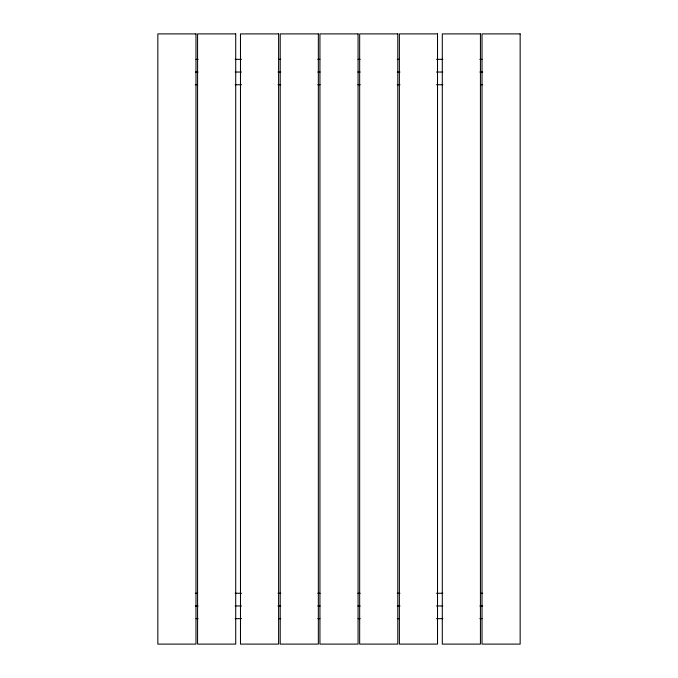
<?xml version="1.0" encoding="UTF-8"?>
<svg xmlns="http://www.w3.org/2000/svg" width="678" height="678" viewBox="0 0 678 678"><rect width="100%" height="100%" fill="white"/><g stroke="black" fill="none" stroke-linecap="round" stroke-linejoin="round"><path stroke-width="1.02" d="M195.984 59.325L198.103 59.325M235.181 59.325L241.538 59.325M278.616 59.325L280.734 59.325M317.812 59.325L319.931 59.325M358.069 59.325L360.188 59.325M397.266 59.325L399.384 59.325M436.463 59.325L442.819 59.325M479.897 59.325L482.016 59.325M195.383 72.038L198.103 72.038M235.181 72.038L241.538 72.038M278.014 72.038L280.734 72.038M317.812 72.038L320.126 72.038M357.874 72.038L360.188 72.038M397.266 72.038L399.986 72.038M436.463 72.038L442.819 72.038M479.897 72.038L482.617 72.038M195.323 84.75L197.501 84.75M235.181 84.75L241.538 84.75M278.014 84.75L280.734 84.75M317.812 84.75L320.126 84.75M357.874 84.75L360.188 84.75M397.266 84.75L399.986 84.75M436.463 84.75L442.819 84.75M480.499 84.75L482.677 84.75M195.323 593.25L197.501 593.25M235.181 593.25L241.538 593.25M278.014 593.25L280.734 593.25M317.812 593.25L320.126 593.25M357.874 593.25L360.188 593.25M397.266 593.25L399.986 593.25M436.463 593.25L442.819 593.25M480.499 593.25L482.677 593.25M195.383 605.962L198.103 605.962M235.181 605.962L241.538 605.962M278.014 605.962L280.734 605.962M317.812 605.962L320.126 605.962M357.874 605.962L360.188 605.962M397.266 605.962L399.986 605.962M436.463 605.962L442.819 605.962M479.897 605.962L482.617 605.962M195.984 618.675L198.103 618.675M235.181 618.675L241.538 618.675M278.616 618.675L280.734 618.675M317.812 618.675L319.931 618.675M358.069 618.675L360.188 618.675M397.266 618.675L399.384 618.675M436.463 618.675L442.819 618.675M479.897 618.675L482.016 618.675M195.984 33.9L157.847 33.9L157.847 644.1L195.984 644.1L195.984 33.9M235.715 33.9L197.578 33.9L197.578 644.1L235.715 644.1L235.715 33.9M278.616 33.9L240.478 33.9L240.478 644.1L278.616 644.1L278.616 33.9M318.346 33.9L280.209 33.9L280.209 644.1L318.346 644.1L318.346 33.9M358.069 33.9L319.931 33.9L319.931 644.1L358.069 644.1L358.069 33.9M397.8 33.9L359.662 33.9L359.662 644.1L397.8 644.1L397.8 33.9M437.522 33.9L399.384 33.9L399.384 644.1L437.522 644.1L437.522 33.9M480.431 33.9L442.293 33.9L442.293 644.1L480.431 644.1L480.431 33.9M520.153 33.9L482.016 33.9L482.016 644.1L520.153 644.1L520.153 33.9"/></g></svg>
